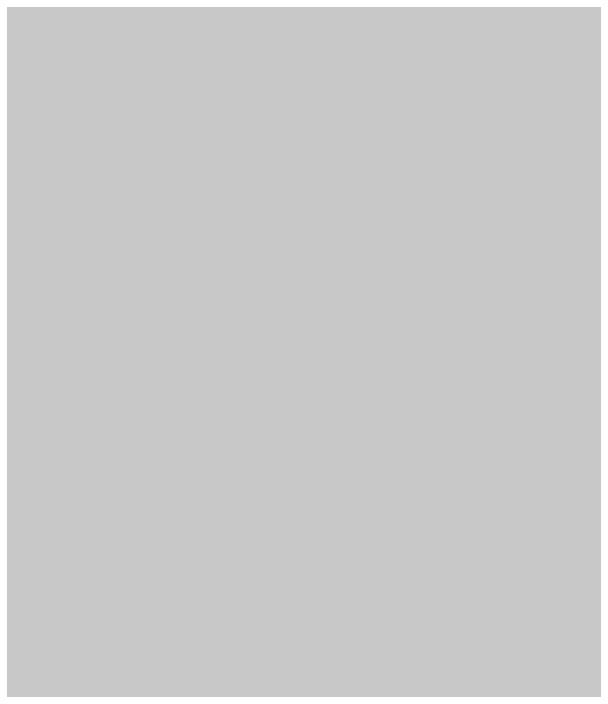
# Model space of a CAD drawing. Header units: millimetres. Extents: x -11 to 223, y -88 to 3.
# Drawn here: x 80.20613 to 80.24577, y -56.28513 to -56.23899 of the extents above; entities that cross this region are included whole.
import ezdxf

# ---------------------------------------------------------------- set-up
doc = ezdxf.new("R2010")
doc.units = ezdxf.units.MM
doc.header["$MEASUREMENT"] = 0
for name, color, linetype, true_color in [('Bottom-Layer', 7, 'Continuous', 0x0000ff), ('Multi-Layer', 7, 'Continuous', 0xc0c0c0), ('Top-Layer', 7, 'Continuous', 0xff0000)]:
    doc.layers.add(name, color=color, linetype=linetype, true_color=true_color)

msp = doc.modelspace()

# ---------------------------------------------------------------- hatches: boundary and pattern name
at = {"layer": 'Bottom-Layer'}
msp.add_hatch(color=256, dxfattribs=at).paths.add_polyline_path([(-10.335281, 1.978664), (-0.38039, 1.978664), (-0.84578, 1.726733), (-1.195487, 1.329541), (-1.386452, 0.835994), (-1.395162, 0.306862), (-1.220545, -0.192703), (-0.884101, -0.60119), (-0.427256, -0.868302), (0.093739, -0.961151), (1.793739, -0.961151), (2.314734, -0.868302), (2.771579, -0.60119), (3.108023, -0.192703), (3.28264, 0.306862), (3.27393, 0.835994), (3.082964, 1.329541), (2.733257, 1.726733), (2.267868, 1.978664), (222.628905, 1.978664), (222.628905, -87.475235), (-10.335281, -87.475235)])
at = {"layer": 'Top-Layer'}
msp.add_hatch(color=256, dxfattribs=at).paths.add_polyline_path([(-10.335281, 1.978664), (-0.38039, 1.978664), (-0.84578, 1.726733), (-1.195487, 1.329541), (-1.386452, 0.835994), (-1.395162, 0.306862), (-1.220545, -0.192703), (-0.884101, -0.60119), (-0.427256, -0.868302), (0.093739, -0.961151), (1.793739, -0.961151), (2.314734, -0.868302), (2.771579, -0.60119), (3.108023, -0.192703), (3.28264, 0.306862), (3.27393, 0.835994), (3.082964, 1.329541), (2.733257, 1.726733), (2.267868, 1.978664), (222.628905, 1.978664), (222.628905, -87.475235), (-10.335281, -87.475235)])

# ---------------------------------------------------------------- linework, layer by layer
at = {"layer": 'Multi-Layer', "const_width": 0.645163}
msp.add_lwpolyline([(75.09715, -57.518415, 1), (80.09716, -57.518415), (80.09716, -57.518415, 1), (75.09715, -57.518415)], format="xyb", dxfattribs=at)
msp.add_lwpolyline([(75.09715, -57.518415, 1), (80.09716, -57.518415), (80.09716, -57.518415, 1), (75.09715, -57.518415)], format="xyb", dxfattribs=at)
at = {"layer": 'Top-Layer', "const_width": 0.0508}
msp.add_lwpolyline([(87.249174, -55.267971), (83.574803, -55.267971), (83.389148, -55.3049), (83.231757, -55.410065), (81.622149, -57.019672), (81.075095, -57.019672), (80.896025, -57.067654), (80.764936, -57.198743), (80.716955, -57.377813), (80.716955, -57.924867), (80.348151, -58.293671), (80.453856, -57.609286), (80.391861, -56.919567), (80.165804, -56.265003), (79.788956, -55.684019), (79.283439, -55.210723)], dxfattribs=at)

doc.saveas('drawing.dxf')
